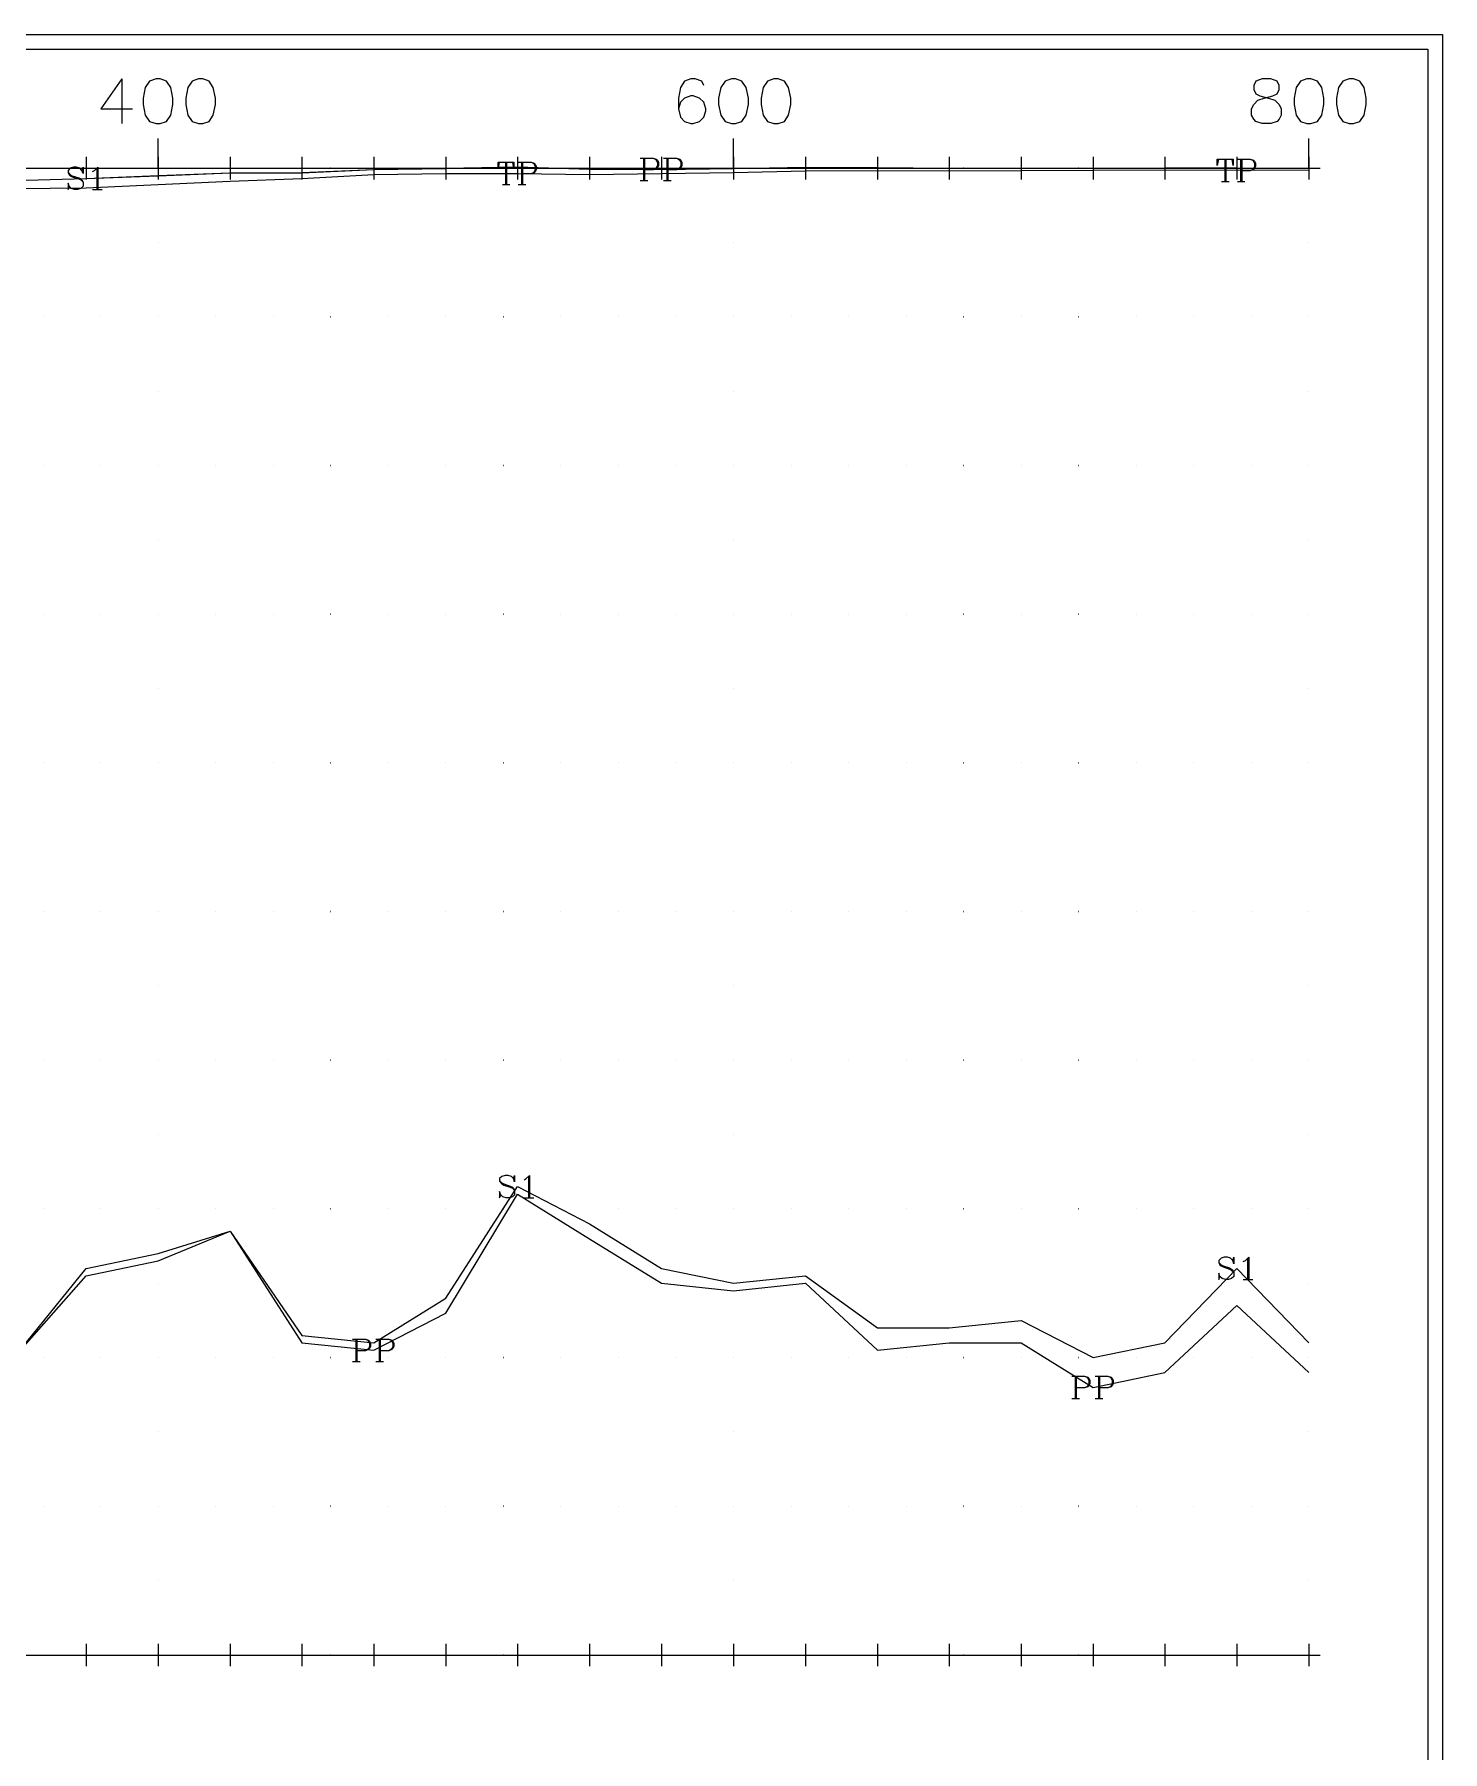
# Model space of a CAD drawing. Extents: x 10 to 200, y 0 to 250.
# Drawn here: x 105.3 to 200, y 134.5 to 250 of the extents above; entities that cross this region are included whole.
import ezdxf

# ---------------------------------------------------------------- set-up
doc = ezdxf.new("R2010")
doc.units = 0
doc.linetypes.add('1', pattern=[0])
for name, color, linetype in [('1', 7, '1'), ('2', 7, '1'), ('3', 7, '1')]:
    doc.layers.add(name, color=color, linetype=linetype)

msp = doc.modelspace()

# ---------------------------------------------------------------- linework, layer by layer
at = {"layer": '1'}
for p, q in [((111.15, 247), (111.15, 244)), ((113.58, 241), (113.58, 243)), ((152.29, 241), (152.29, 243)), ((191, 241), (191, 243)), ((108.74, 241.76), (108.74, 240.24)), ((113.58, 241.76), (113.58, 240.24)), ((118.42, 241.76), (118.42, 240.24)), ((123.26, 241.76), (123.26, 240.24)), ((128.1, 241.76), (128.1, 240.24)), ((132.94, 241.76), (132.94, 240.24)), ((136.95, 241.4), (136.95, 239.9)), ((137.02, 241.4), (137.02, 239.9)), ((137.77, 241.76), (137.77, 240.24)), ((138.02, 241.4), (138.02, 239.9)), ((138.1, 241.4), (138.1, 239.9)), ((142.61, 241.76), (142.61, 240.24)), ((146.24, 241.67), (146.24, 240.17)), ((146.31, 241.67), (146.31, 240.17)), ((147.45, 241.76), (147.45, 240.24)), ((147.81, 241.67), (147.81, 240.17)), ((147.88, 241.67), (147.88, 240.17)), ((152.29, 241.76), (152.29, 240.24)), ((157.13, 241.76), (157.13, 240.24)), ((161.97, 241.76), (161.97, 240.24)), ((166.81, 241.76), (166.81, 240.24)), ((171.65, 241.76), (171.65, 240.24)), ((176.48, 241.76), (176.48, 240.24)), ((181.32, 241.76), (181.32, 240.24)), ((185.34, 241.61), (185.34, 240.11)), ((185.41, 241.61), (185.41, 240.11)), ((186.16, 241.76), (186.16, 240.24)), ((186.41, 241.61), (186.41, 240.11)), ((186.48, 241.61), (186.48, 240.11)), ((191, 241.76), (191, 240.24)), ((107.98, 241), (109.5, 241)), ((109.46, 240.99), (109.46, 239.56)), ((112.82, 241), (114.34, 241)), ((117.66, 241), (119.18, 241)), ((122.5, 241), (124.02, 241)), ((127.33, 241), (128.86, 241)), ((132.17, 241), (133.7, 241)), ((137.01, 241), (138.54, 241)), ((141.85, 241), (143.37, 241)), ((146.69, 241), (148.21, 241)), ((151.53, 241), (153.05, 241)), ((156.37, 241), (157.89, 241)), ((161.21, 241), (162.73, 241)), ((166.04, 241), (167.57, 241)), ((170.88, 241), (172.41, 241)), ((175.72, 241), (177.25, 241)), ((180.56, 241), (182.08, 241)), ((185.4, 241), (186.92, 241)), ((190.24, 241), (191.76, 241)), ((109.17, 239.56), (109.81, 239.56)), ((136.74, 239.9), (137.24, 239.9)), ((137.81, 239.9), (138.31, 239.9)), ((146.02, 240.17), (146.52, 240.17)), ((147.59, 240.17), (148.09, 240.17)), ((185.13, 240.11), (185.63, 240.11)), ((186.2, 240.11), (186.7, 240.11)), ((138.49, 173.18), (138.49, 171.75)), ((138.2, 171.75), (138.85, 171.75)), ((186.88, 167.68), (186.88, 166.25)), ((186.59, 166.25), (187.23, 166.25)), ((126.88, 162.25), (126.88, 160.75)), ((126.95, 162.25), (126.95, 160.75)), ((128.45, 162.25), (128.45, 160.75)), ((128.53, 162.25), (128.53, 160.75)), ((126.67, 160.75), (127.17, 160.75)), ((128.24, 160.75), (128.74, 160.75)), ((175.27, 159.75), (175.27, 158.25)), ((175.34, 159.75), (175.34, 158.25)), ((176.84, 159.75), (176.84, 158.25)), ((176.91, 159.75), (176.91, 158.25)), ((175.06, 158.25), (175.56, 158.25)), ((176.63, 158.25), (177.13, 158.25)), ((107.98, 141), (109.5, 141)), ((108.74, 141.76), (108.74, 140.24)), ((112.82, 141), (114.34, 141)), ((113.58, 141.76), (113.58, 140.24)), ((117.66, 141), (119.18, 141)), ((118.42, 141.76), (118.42, 140.24)), ((122.5, 141), (124.02, 141)), ((123.26, 141.76), (123.26, 140.24)), ((127.33, 141), (128.86, 141)), ((128.1, 141.76), (128.1, 140.24)), ((132.17, 141), (133.7, 141)), ((132.94, 141.76), (132.94, 140.24)), ((137.01, 141), (138.54, 141)), ((137.77, 141.76), (137.77, 140.24)), ((141.85, 141), (143.37, 141)), ((142.61, 141.76), (142.61, 140.24)), ((146.69, 141), (148.21, 141)), ((147.45, 141.76), (147.45, 140.24)), ((151.53, 141), (153.05, 141)), ((152.29, 141.76), (152.29, 140.24)), ((156.37, 141), (157.89, 141)), ((157.13, 141.76), (157.13, 140.24)), ((161.21, 141), (162.73, 141)), ((161.97, 141.76), (161.97, 140.24)), ((166.04, 141), (167.57, 141)), ((166.81, 141.76), (166.81, 140.24)), ((170.88, 141), (172.41, 141)), ((171.65, 141.76), (171.65, 140.24)), ((175.72, 141), (177.25, 141)), ((176.48, 141.76), (176.48, 140.24)), ((180.56, 141), (182.08, 141)), ((181.32, 141.76), (181.32, 140.24)), ((185.4, 141), (186.92, 141)), ((186.16, 141.76), (186.16, 140.24)), ((190.24, 141), (191.76, 141)), ((191, 141.76), (191, 140.24))]:
    msp.add_line(p, q, dxfattribs=at)
for points in [[(111.15, 247), (109.72, 245), (111.87, 245)], [(113.44, 247), (113.01, 246.86), (112.72, 246.43), (112.58, 245.71), (112.58, 245.29), (112.72, 244.57), (113.01, 244.14), (113.44, 244), (113.72, 244), (114.15, 244.14), (114.44, 244.57), (114.58, 245.29), (114.58, 245.71), (114.44, 246.43), (114.15, 246.86), (113.72, 247), (113.44, 247)], [(116.29, 247), (115.87, 246.86), (115.58, 246.43), (115.44, 245.71), (115.44, 245.29), (115.58, 244.57), (115.87, 244.14), (116.29, 244), (116.58, 244), (117.01, 244.14), (117.29, 244.57), (117.44, 245.29), (117.44, 245.71), (117.29, 246.43), (117.01, 246.86), (116.58, 247), (116.29, 247)], [(150.29, 246.57), (150.15, 246.86), (149.72, 247), (149.43, 247), (149, 246.86), (148.72, 246.43), (148.58, 245.71), (148.58, 245), (148.72, 244.43), (149, 244.14), (149.43, 244), (149.58, 244), (150, 244.14), (150.29, 244.43), (150.43, 244.86), (150.43, 245), (150.29, 245.43), (150, 245.71), (149.58, 245.86), (149.43, 245.86), (149, 245.71), (148.72, 245.43), (148.58, 245)], [(152.15, 247), (151.72, 246.86), (151.43, 246.43), (151.29, 245.71), (151.29, 245.29), (151.43, 244.57), (151.72, 244.14), (152.15, 244), (152.43, 244), (152.86, 244.14), (153.15, 244.57), (153.29, 245.29), (153.29, 245.71), (153.15, 246.43), (152.86, 246.86), (152.43, 247), (152.15, 247)], [(155, 247), (154.58, 246.86), (154.29, 246.43), (154.15, 245.71), (154.15, 245.29), (154.29, 244.57), (154.58, 244.14), (155, 244), (155.29, 244), (155.72, 244.14), (156, 244.57), (156.15, 245.29), (156.15, 245.71), (156, 246.43), (155.72, 246.86), (155.29, 247), (155, 247)], [(187.86, 247), (187.43, 246.86), (187.29, 246.57), (187.29, 246.29), (187.43, 246), (187.71, 245.86), (188.29, 245.71), (188.71, 245.57), (189, 245.29), (189.14, 245), (189.14, 244.57), (189, 244.29), (188.86, 244.14), (188.43, 244), (187.86, 244), (187.43, 244.14), (187.29, 244.29), (187.14, 244.57), (187.14, 245), (187.29, 245.29), (187.57, 245.57), (188, 245.71), (188.57, 245.86), (188.86, 246), (189, 246.29), (189, 246.57), (188.86, 246.86), (188.43, 247), (187.86, 247)], [(190.86, 247), (190.43, 246.86), (190.14, 246.43), (190, 245.71), (190, 245.29), (190.14, 244.57), (190.43, 244.14), (190.86, 244), (191.14, 244), (191.57, 244.14), (191.86, 244.57), (192, 245.29), (192, 245.71), (191.86, 246.43), (191.57, 246.86), (191.14, 247), (190.86, 247)], [(193.71, 247), (193.29, 246.86), (193, 246.43), (192.86, 245.71), (192.86, 245.29), (193, 244.57), (193.29, 244.14), (193.71, 244), (194, 244), (194.43, 244.14), (194.71, 244.57), (194.86, 245.29), (194.86, 245.71), (194.71, 246.43), (194.43, 246.86), (194, 247), (193.71, 247)], [(136.52, 241.4), (136.45, 240.98), (136.45, 241.4), (137.52, 241.4), (137.52, 240.98), (137.45, 241.4)], [(137.81, 241.4), (138.67, 241.4), (138.88, 241.33), (138.95, 241.26), (139.02, 241.12), (139.02, 240.9), (138.95, 240.76), (138.88, 240.69), (138.67, 240.62), (138.1, 240.62)], [(138.67, 241.4), (138.81, 241.33), (138.88, 241.26), (138.95, 241.12), (138.95, 240.9), (138.88, 240.76), (138.81, 240.69), (138.67, 240.62)], [(146.02, 241.67), (146.88, 241.67), (147.09, 241.6), (147.17, 241.53), (147.24, 241.38), (147.24, 241.17), (147.17, 241.03), (147.09, 240.95), (146.88, 240.88), (146.31, 240.88)], [(146.88, 241.67), (147.02, 241.6), (147.09, 241.53), (147.17, 241.38), (147.17, 241.17), (147.09, 241.03), (147.02, 240.95), (146.88, 240.88)], [(147.59, 241.67), (148.45, 241.67), (148.67, 241.6), (148.74, 241.53), (148.81, 241.38), (148.81, 241.17), (148.74, 241.03), (148.67, 240.95), (148.45, 240.88), (147.88, 240.88)], [(148.45, 241.67), (148.59, 241.6), (148.67, 241.53), (148.74, 241.38), (148.74, 241.17), (148.67, 241.03), (148.59, 240.95), (148.45, 240.88)], [(184.91, 241.61), (184.84, 241.18), (184.84, 241.61), (185.91, 241.61), (185.91, 241.18), (185.84, 241.61)], [(186.2, 241.61), (187.05, 241.61), (187.27, 241.54), (187.34, 241.47), (187.41, 241.32), (187.41, 241.11), (187.34, 240.97), (187.27, 240.9), (187.05, 240.82), (186.48, 240.82)], [(187.05, 241.61), (187.2, 241.54), (187.27, 241.47), (187.34, 241.32), (187.34, 241.11), (187.27, 240.97), (187.2, 240.9), (187.05, 240.82)], [(103.9, 240.17), (108.74, 240.31), (113.58, 240.5), (118.42, 240.69), (123.26, 240.7), (128.1, 240.92), (132.94, 240.99), (137.77, 241.09), (142.61, 240.94), (147.45, 240.93), (152.29, 240.98), (157.13, 241.06), (161.97, 241.04), (166.81, 241), (171.65, 241.03), (176.48, 241), (181.32, 241.02), (186.16, 241.02), (191, 241)], [(103.9, 240.17), (108.74, 240.3), (113.58, 240.49), (118.42, 240.69), (123.26, 240.69), (128.1, 240.91), (132.94, 240.98), (137.77, 241.08), (142.61, 240.93), (147.45, 240.92), (152.29, 240.98), (157.13, 241.05), (161.97, 241.03), (166.81, 240.99), (171.65, 241.02), (176.48, 240.99), (181.32, 241.01), (186.16, 241.01), (191, 240.99)], [(103.9, 241), (108.74, 241), (113.58, 241), (118.42, 241), (123.26, 241), (128.1, 241), (132.94, 241), (137.77, 241), (142.61, 241), (147.45, 241), (152.29, 241), (157.13, 241), (161.97, 241), (166.81, 241), (171.65, 241), (176.48, 241), (181.32, 241), (186.16, 241), (191, 241)], [(103.9, 239.63), (108.74, 239.67), (113.58, 239.91), (118.42, 240.12), (123.26, 240.31), (128.1, 240.58), (132.94, 240.63), (137.77, 240.65), (142.61, 240.57), (147.45, 240.63), (152.29, 240.71), (157.13, 240.81), (161.97, 240.84), (166.81, 240.81), (171.65, 240.85), (176.48, 240.86), (181.32, 240.88), (186.16, 240.86), (191, 240.88)], [(108.46, 240.85), (108.53, 241.06), (108.53, 240.64), (108.46, 240.85), (108.31, 240.99), (108.1, 241.06), (107.88, 241.06), (107.67, 240.99), (107.53, 240.85), (107.53, 240.71), (107.6, 240.56), (107.67, 240.49), (107.81, 240.42), (108.24, 240.28), (108.38, 240.21), (108.53, 240.06)], [(107.53, 240.71), (107.67, 240.56), (107.81, 240.49), (108.24, 240.35), (108.38, 240.28), (108.46, 240.21), (108.53, 240.06), (108.53, 239.78), (108.38, 239.64), (108.17, 239.56), (107.96, 239.56), (107.74, 239.64), (107.6, 239.78), (107.53, 239.99), (107.53, 239.56), (107.6, 239.78)], [(109.17, 240.78), (109.31, 240.85), (109.53, 241.06), (109.53, 239.56)], [(137.49, 173.04), (137.56, 173.25), (137.56, 172.82), (137.49, 173.04), (137.35, 173.18), (137.13, 173.25), (136.92, 173.25), (136.7, 173.18), (136.56, 173.04), (136.56, 172.89), (136.63, 172.75), (136.7, 172.68), (136.85, 172.61), (137.27, 172.46), (137.42, 172.39), (137.56, 172.25)], [(138.2, 172.96), (138.35, 173.04), (138.56, 173.25), (138.56, 171.75)], [(103.9, 161), (108.74, 167), (113.58, 168), (118.42, 169.5), (123.26, 162.5), (128.1, 162), (132.94, 165), (137.77, 172.5), (142.61, 170), (147.45, 167), (152.29, 166), (157.13, 166.5), (161.97, 163), (166.81, 163), (171.65, 163.5), (176.48, 161), (181.32, 162), (186.16, 167), (191, 162)], [(136.56, 172.89), (136.7, 172.75), (136.85, 172.68), (137.27, 172.54), (137.42, 172.46), (137.49, 172.39), (137.56, 172.25), (137.56, 171.96), (137.42, 171.82), (137.2, 171.75), (136.99, 171.75), (136.77, 171.82), (136.63, 171.96), (136.56, 172.18), (136.56, 171.75), (136.63, 171.96)], [(103.9, 161), (108.74, 166.5), (113.58, 167.5), (118.42, 169.5), (123.26, 162), (128.1, 161.5), (132.94, 164), (137.77, 172), (142.61, 169), (147.45, 166), (152.29, 165.5), (157.13, 166), (161.97, 161.5), (166.81, 162), (171.65, 162), (176.48, 159), (181.32, 160), (186.16, 164.5), (191, 160)], [(185.88, 167.54), (185.95, 167.75), (185.95, 167.32), (185.88, 167.54), (185.73, 167.68), (185.52, 167.75), (185.3, 167.75), (185.09, 167.68), (184.95, 167.54), (184.95, 167.39), (185.02, 167.25), (185.09, 167.18), (185.23, 167.11), (185.66, 166.96), (185.8, 166.89), (185.95, 166.75)], [(186.59, 167.46), (186.73, 167.54), (186.95, 167.75), (186.95, 166.25)], [(184.95, 167.39), (185.09, 167.25), (185.23, 167.18), (185.66, 167.04), (185.8, 166.96), (185.88, 166.89), (185.95, 166.75), (185.95, 166.46), (185.8, 166.32), (185.59, 166.25), (185.38, 166.25), (185.16, 166.32), (185.02, 166.46), (184.95, 166.68), (184.95, 166.25), (185.02, 166.46)], [(126.67, 162.25), (127.53, 162.25), (127.74, 162.18), (127.81, 162.11), (127.88, 161.96), (127.88, 161.75), (127.81, 161.61), (127.74, 161.54), (127.53, 161.46), (126.95, 161.46)], [(127.53, 162.25), (127.67, 162.18), (127.74, 162.11), (127.81, 161.96), (127.81, 161.75), (127.74, 161.61), (127.67, 161.54), (127.53, 161.46)], [(128.24, 162.25), (129.1, 162.25), (129.31, 162.18), (129.38, 162.11), (129.45, 161.96), (129.45, 161.75), (129.38, 161.61), (129.31, 161.54), (129.1, 161.46), (128.53, 161.46)], [(129.1, 162.25), (129.24, 162.18), (129.31, 162.11), (129.38, 161.96), (129.38, 161.75), (129.31, 161.61), (129.24, 161.54), (129.1, 161.46)], [(175.06, 159.75), (175.91, 159.75), (176.13, 159.68), (176.2, 159.61), (176.27, 159.46), (176.27, 159.25), (176.2, 159.11), (176.13, 159.04), (175.91, 158.96), (175.34, 158.96)], [(175.91, 159.75), (176.06, 159.68), (176.13, 159.61), (176.2, 159.46), (176.2, 159.25), (176.13, 159.11), (176.06, 159.04), (175.91, 158.96)], [(176.63, 159.75), (177.48, 159.75), (177.7, 159.68), (177.77, 159.61), (177.84, 159.46), (177.84, 159.25), (177.77, 159.11), (177.7, 159.04), (177.48, 158.96), (176.91, 158.96)], [(177.48, 159.75), (177.63, 159.68), (177.7, 159.61), (177.77, 159.46), (177.77, 159.25), (177.7, 159.11), (177.63, 159.04), (177.48, 158.96)], [(103.9, 141), (108.74, 141), (113.58, 141), (118.42, 141), (123.26, 141), (128.1, 141), (132.94, 141), (137.77, 141), (142.61, 141), (147.45, 141), (152.29, 141), (157.13, 141), (161.97, 141), (166.81, 141), (171.65, 141), (176.48, 141), (181.32, 141), (186.16, 141), (191, 141)]]:
    msp.add_lwpolyline(points, dxfattribs=at)
at = {"layer": '2'}
for points in [[(11, 1), (11, 249), (199, 249), (199, 1), (11, 1)], [(105.84, 241), (105.84, 241), (105.84, 241), (105.84, 241), (105.84, 241)], [(109.71, 241), (109.71, 241), (109.71, 241), (109.71, 241), (109.71, 241)], [(113.58, 241), (113.58, 241), (113.58, 241), (113.58, 241), (113.58, 241)], [(113.58, 241), (113.58, 241), (113.58, 241), (113.58, 241), (113.58, 241)], [(117.45, 241), (117.45, 241), (117.45, 241), (117.45, 241), (117.45, 241)], [(121.32, 241), (121.32, 241), (121.32, 241), (121.32, 241), (121.32, 241)], [(125.2, 241), (125.19, 241), (125.19, 241), (125.2, 241), (125.2, 241)], [(129.07, 241), (129.06, 241), (129.06, 241), (129.07, 241), (129.07, 241)], [(132.94, 241), (132.93, 241), (132.93, 241), (132.94, 241), (132.94, 241)], [(136.81, 241), (136.8, 241), (136.8, 241), (136.81, 241), (136.81, 241)], [(140.68, 241), (140.68, 241), (140.68, 241), (140.68, 241), (140.68, 241)], [(144.55, 241), (144.55, 241), (144.55, 241), (144.55, 241), (144.55, 241)], [(148.42, 241), (148.42, 241), (148.42, 241), (148.42, 241), (148.42, 241)], [(152.29, 241), (152.29, 241), (152.29, 241), (152.29, 241), (152.29, 241)], [(152.29, 241), (152.29, 241), (152.29, 241), (152.29, 241), (152.29, 241)], [(156.16, 241), (156.16, 241), (156.16, 241), (156.16, 241), (156.16, 241)], [(160.03, 241), (160.03, 241), (160.03, 241), (160.03, 241), (160.03, 241)], [(163.9, 241), (163.9, 241), (163.9, 241), (163.9, 241), (163.9, 241)], [(167.78, 241), (167.77, 241), (167.77, 241), (167.78, 241), (167.78, 241)], [(171.65, 241), (171.64, 241), (171.64, 241), (171.65, 241), (171.65, 241)], [(175.52, 241), (175.51, 241), (175.51, 241), (175.52, 241), (175.52, 241)], [(179.39, 241), (179.39, 241), (179.39, 241), (179.39, 241), (179.39, 241)], [(183.26, 241), (183.26, 241), (183.26, 241), (183.26, 241), (183.26, 241)], [(187.13, 241), (187.13, 241), (187.13, 241), (187.13, 241), (187.13, 241)], [(191, 241), (191, 241), (191, 241), (191, 241), (191, 241)], [(191, 241), (191, 241), (191, 241), (191, 241), (191, 241)], [(113.58, 236), (113.58, 236), (113.58, 236), (113.58, 236), (113.58, 236)], [(152.29, 236), (152.29, 236), (152.29, 236), (152.29, 236), (152.29, 236)], [(191, 236), (191, 236), (191, 236), (191, 236), (191, 236)], [(105.84, 231), (105.84, 231), (105.84, 231), (105.84, 231), (105.84, 231)], [(109.71, 231), (109.71, 231), (109.71, 231), (109.71, 231), (109.71, 231)], [(113.58, 231), (113.58, 231), (113.58, 231), (113.58, 231), (113.58, 231)], [(113.58, 231), (113.58, 231), (113.58, 231), (113.58, 231), (113.58, 231)], [(117.45, 231), (117.45, 231), (117.45, 231), (117.45, 231), (117.45, 231)], [(121.32, 231), (121.32, 231), (121.32, 231), (121.32, 231), (121.32, 231)], [(125.2, 231), (125.19, 231), (125.19, 231), (125.2, 231), (125.2, 231)], [(129.07, 231), (129.06, 231), (129.06, 231), (129.07, 231), (129.07, 231)], [(132.94, 231), (132.93, 231), (132.93, 231), (132.94, 231), (132.94, 231)], [(136.81, 231), (136.8, 231), (136.8, 231), (136.81, 231), (136.81, 231)], [(140.68, 231), (140.68, 231), (140.68, 231), (140.68, 231), (140.68, 231)], [(144.55, 231), (144.55, 231), (144.55, 231), (144.55, 231), (144.55, 231)], [(148.42, 231), (148.42, 231), (148.42, 231), (148.42, 231), (148.42, 231)], [(152.29, 231), (152.29, 231), (152.29, 231), (152.29, 231), (152.29, 231)], [(152.29, 231), (152.29, 231), (152.29, 231), (152.29, 231), (152.29, 231)], [(156.16, 231), (156.16, 231), (156.16, 231), (156.16, 231), (156.16, 231)], [(160.03, 231), (160.03, 231), (160.03, 231), (160.03, 231), (160.03, 231)], [(163.9, 231), (163.9, 231), (163.9, 231), (163.9, 231), (163.9, 231)], [(167.78, 231), (167.77, 231), (167.77, 231), (167.78, 231), (167.78, 231)], [(171.65, 231), (171.64, 231), (171.64, 231), (171.65, 231), (171.65, 231)], [(175.52, 231), (175.51, 231), (175.51, 231), (175.52, 231), (175.52, 231)], [(179.39, 231), (179.39, 231), (179.39, 231), (179.39, 231), (179.39, 231)], [(183.26, 231), (183.26, 231), (183.26, 231), (183.26, 231), (183.26, 231)], [(187.13, 231), (187.13, 231), (187.13, 231), (187.13, 231), (187.13, 231)], [(191, 231), (191, 231), (191, 231), (191, 231), (191, 231)], [(191, 231), (191, 231), (191, 231), (191, 231), (191, 231)], [(113.58, 226), (113.58, 226), (113.58, 226), (113.58, 226), (113.58, 226)], [(152.29, 226), (152.29, 226), (152.29, 226), (152.29, 226), (152.29, 226)], [(191, 226), (191, 226), (191, 226), (191, 226), (191, 226)], [(105.84, 221), (105.84, 221), (105.84, 221), (105.84, 221), (105.84, 221)], [(109.71, 221), (109.71, 221), (109.71, 221), (109.71, 221), (109.71, 221)], [(113.58, 221), (113.58, 221), (113.58, 221), (113.58, 221), (113.58, 221)], [(113.58, 221), (113.58, 221), (113.58, 221), (113.58, 221), (113.58, 221)], [(117.45, 221), (117.45, 221), (117.45, 221), (117.45, 221), (117.45, 221)], [(121.32, 221), (121.32, 221), (121.32, 221), (121.32, 221), (121.32, 221)], [(125.2, 221), (125.19, 221), (125.19, 221), (125.2, 221), (125.2, 221)], [(129.07, 221), (129.06, 221), (129.06, 221), (129.07, 221), (129.07, 221)], [(132.94, 221), (132.93, 221), (132.93, 221), (132.94, 221), (132.94, 221)], [(136.81, 221), (136.8, 221), (136.8, 221), (136.81, 221), (136.81, 221)], [(140.68, 221), (140.68, 221), (140.68, 221), (140.68, 221), (140.68, 221)], [(144.55, 221), (144.55, 221), (144.55, 221), (144.55, 221), (144.55, 221)], [(148.42, 221), (148.42, 221), (148.42, 221), (148.42, 221), (148.42, 221)], [(152.29, 221), (152.29, 221), (152.29, 221), (152.29, 221), (152.29, 221)], [(152.29, 221), (152.29, 221), (152.29, 221), (152.29, 221), (152.29, 221)], [(156.16, 221), (156.16, 221), (156.16, 221), (156.16, 221), (156.16, 221)], [(160.03, 221), (160.03, 221), (160.03, 221), (160.03, 221), (160.03, 221)], [(163.9, 221), (163.9, 221), (163.9, 221), (163.9, 221), (163.9, 221)], [(167.78, 221), (167.77, 221), (167.77, 221), (167.78, 221), (167.78, 221)], [(171.65, 221), (171.64, 221), (171.64, 221), (171.65, 221), (171.65, 221)], [(175.52, 221), (175.51, 221), (175.51, 221), (175.52, 221), (175.52, 221)], [(179.39, 221), (179.39, 221), (179.39, 221), (179.39, 221), (179.39, 221)], [(183.26, 221), (183.26, 221), (183.26, 221), (183.26, 221), (183.26, 221)], [(187.13, 221), (187.13, 221), (187.13, 221), (187.13, 221), (187.13, 221)], [(191, 221), (191, 221), (191, 221), (191, 221), (191, 221)], [(191, 221), (191, 221), (191, 221), (191, 221), (191, 221)], [(113.58, 216), (113.58, 216), (113.58, 216), (113.58, 216), (113.58, 216)], [(152.29, 216), (152.29, 216), (152.29, 216), (152.29, 216), (152.29, 216)], [(191, 216), (191, 216), (191, 216), (191, 216), (191, 216)], [(105.84, 211), (105.84, 211), (105.84, 211), (105.84, 211), (105.84, 211)], [(109.71, 211), (109.71, 211), (109.71, 211), (109.71, 211), (109.71, 211)], [(113.58, 211), (113.58, 211), (113.58, 211), (113.58, 211), (113.58, 211)], [(113.58, 211), (113.58, 211), (113.58, 211), (113.58, 211), (113.58, 211)], [(117.45, 211), (117.45, 211), (117.45, 211), (117.45, 211), (117.45, 211)], [(121.32, 211), (121.32, 211), (121.32, 211), (121.32, 211), (121.32, 211)], [(125.2, 211), (125.19, 211), (125.19, 211), (125.2, 211), (125.2, 211)], [(129.07, 211), (129.06, 211), (129.06, 211), (129.07, 211), (129.07, 211)], [(132.94, 211), (132.93, 211), (132.93, 211), (132.94, 211), (132.94, 211)], [(136.81, 211), (136.8, 211), (136.8, 211), (136.81, 211), (136.81, 211)], [(140.68, 211), (140.68, 211), (140.68, 211), (140.68, 211), (140.68, 211)], [(144.55, 211), (144.55, 211), (144.55, 211), (144.55, 211), (144.55, 211)], [(148.42, 211), (148.42, 211), (148.42, 211), (148.42, 211), (148.42, 211)], [(152.29, 211), (152.29, 211), (152.29, 211), (152.29, 211), (152.29, 211)], [(152.29, 211), (152.29, 211), (152.29, 211), (152.29, 211), (152.29, 211)], [(156.16, 211), (156.16, 211), (156.16, 211), (156.16, 211), (156.16, 211)], [(160.03, 211), (160.03, 211), (160.03, 211), (160.03, 211), (160.03, 211)], [(163.9, 211), (163.9, 211), (163.9, 211), (163.9, 211), (163.9, 211)], [(167.78, 211), (167.77, 211), (167.77, 211), (167.78, 211), (167.78, 211)], [(171.65, 211), (171.64, 211), (171.64, 211), (171.65, 211), (171.65, 211)], [(175.52, 211), (175.51, 211), (175.51, 211), (175.52, 211), (175.52, 211)], [(179.39, 211), (179.39, 211), (179.39, 211), (179.39, 211), (179.39, 211)], [(183.26, 211), (183.26, 211), (183.26, 211), (183.26, 211), (183.26, 211)], [(187.13, 211), (187.13, 211), (187.13, 211), (187.13, 211), (187.13, 211)], [(191, 211), (191, 211), (191, 211), (191, 211), (191, 211)], [(191, 211), (191, 211), (191, 211), (191, 211), (191, 211)], [(113.58, 206), (113.58, 206), (113.58, 206), (113.58, 206), (113.58, 206)], [(152.29, 206), (152.29, 206), (152.29, 206), (152.29, 206), (152.29, 206)], [(191, 206), (191, 206), (191, 206), (191, 206), (191, 206)], [(105.84, 201), (105.84, 201), (105.84, 201), (105.84, 201), (105.84, 201)], [(109.71, 201), (109.71, 201), (109.71, 201), (109.71, 201), (109.71, 201)], [(113.58, 201), (113.58, 201), (113.58, 201), (113.58, 201), (113.58, 201)], [(113.58, 201), (113.58, 201), (113.58, 201), (113.58, 201), (113.58, 201)], [(117.45, 201), (117.45, 201), (117.45, 201), (117.45, 201), (117.45, 201)], [(121.32, 201), (121.32, 201), (121.32, 201), (121.32, 201), (121.32, 201)], [(125.2, 201), (125.19, 201), (125.19, 201), (125.2, 201), (125.2, 201)], [(129.07, 201), (129.06, 201), (129.06, 201), (129.07, 201), (129.07, 201)], [(132.94, 201), (132.93, 201), (132.93, 201), (132.94, 201), (132.94, 201)], [(136.81, 201), (136.8, 201), (136.8, 201), (136.81, 201), (136.81, 201)], [(140.68, 201), (140.68, 201), (140.68, 201), (140.68, 201), (140.68, 201)], [(144.55, 201), (144.55, 201), (144.55, 201), (144.55, 201), (144.55, 201)], [(148.42, 201), (148.42, 201), (148.42, 201), (148.42, 201), (148.42, 201)], [(152.29, 201), (152.29, 201), (152.29, 201), (152.29, 201), (152.29, 201)], [(152.29, 201), (152.29, 201), (152.29, 201), (152.29, 201), (152.29, 201)], [(156.16, 201), (156.16, 201), (156.16, 201), (156.16, 201), (156.16, 201)], [(160.03, 201), (160.03, 201), (160.03, 201), (160.03, 201), (160.03, 201)], [(163.9, 201), (163.9, 201), (163.9, 201), (163.9, 201), (163.9, 201)], [(167.78, 201), (167.77, 201), (167.77, 201), (167.78, 201), (167.78, 201)], [(171.65, 201), (171.64, 201), (171.64, 201), (171.65, 201), (171.65, 201)], [(175.52, 201), (175.51, 201), (175.51, 201), (175.52, 201), (175.52, 201)], [(179.39, 201), (179.39, 201), (179.39, 201), (179.39, 201), (179.39, 201)], [(183.26, 201), (183.26, 201), (183.26, 201), (183.26, 201), (183.26, 201)], [(187.13, 201), (187.13, 201), (187.13, 201), (187.13, 201), (187.13, 201)], [(191, 201), (191, 201), (191, 201), (191, 201), (191, 201)], [(191, 201), (191, 201), (191, 201), (191, 201), (191, 201)], [(105.84, 191), (105.84, 191), (105.84, 191), (105.84, 191), (105.84, 191)], [(109.71, 191), (109.71, 191), (109.71, 191), (109.71, 191), (109.71, 191)], [(113.58, 191), (113.58, 191), (113.58, 191), (113.58, 191), (113.58, 191)], [(113.58, 191), (113.58, 191), (113.58, 191), (113.58, 191), (113.58, 191)], [(117.45, 191), (117.45, 191), (117.45, 191), (117.45, 191), (117.45, 191)], [(121.32, 191), (121.32, 191), (121.32, 191), (121.32, 191), (121.32, 191)], [(125.2, 191), (125.19, 191), (125.19, 191), (125.2, 191), (125.2, 191)], [(129.07, 191), (129.06, 191), (129.06, 191), (129.07, 191), (129.07, 191)], [(132.94, 191), (132.93, 191), (132.93, 191), (132.94, 191), (132.94, 191)], [(136.81, 191), (136.8, 191), (136.8, 191), (136.81, 191), (136.81, 191)], [(140.68, 191), (140.68, 191), (140.68, 191), (140.68, 191), (140.68, 191)], [(144.55, 191), (144.55, 191), (144.55, 191), (144.55, 191), (144.55, 191)], [(148.42, 191), (148.42, 191), (148.42, 191), (148.42, 191), (148.42, 191)], [(152.29, 191), (152.29, 191), (152.29, 191), (152.29, 191), (152.29, 191)], [(152.29, 191), (152.29, 191), (152.29, 191), (152.29, 191), (152.29, 191)], [(156.16, 191), (156.16, 191), (156.16, 191), (156.16, 191), (156.16, 191)], [(160.03, 191), (160.03, 191), (160.03, 191), (160.03, 191), (160.03, 191)], [(163.9, 191), (163.9, 191), (163.9, 191), (163.9, 191), (163.9, 191)], [(167.78, 191), (167.77, 191), (167.77, 191), (167.78, 191), (167.78, 191)], [(171.65, 191), (171.64, 191), (171.64, 191), (171.65, 191), (171.65, 191)], [(175.52, 191), (175.51, 191), (175.51, 191), (175.52, 191), (175.52, 191)], [(179.39, 191), (179.39, 191), (179.39, 191), (179.39, 191), (179.39, 191)], [(183.26, 191), (183.26, 191), (183.26, 191), (183.26, 191), (183.26, 191)], [(187.13, 191), (187.13, 191), (187.13, 191), (187.13, 191), (187.13, 191)], [(191, 191), (191, 191), (191, 191), (191, 191), (191, 191)], [(191, 191), (191, 191), (191, 191), (191, 191), (191, 191)], [(113.58, 186), (113.58, 186), (113.58, 186), (113.58, 186), (113.58, 186)], [(152.29, 186), (152.29, 186), (152.29, 186), (152.29, 186), (152.29, 186)], [(191, 186), (191, 186), (191, 186), (191, 186), (191, 186)], [(105.84, 181), (105.84, 181), (105.84, 181), (105.84, 181), (105.84, 181)], [(109.71, 181), (109.71, 181), (109.71, 181), (109.71, 181), (109.71, 181)], [(113.58, 181), (113.58, 181), (113.58, 181), (113.58, 181), (113.58, 181)], [(113.58, 181), (113.58, 181), (113.58, 181), (113.58, 181), (113.58, 181)], [(117.45, 181), (117.45, 181), (117.45, 181), (117.45, 181), (117.45, 181)], [(121.32, 181), (121.32, 181), (121.32, 181), (121.32, 181), (121.32, 181)], [(125.2, 181), (125.19, 181), (125.19, 181), (125.2, 181), (125.2, 181)], [(129.07, 181), (129.06, 181), (129.06, 181), (129.07, 181), (129.07, 181)], [(132.94, 181), (132.93, 181), (132.93, 181), (132.94, 181), (132.94, 181)], [(136.81, 181), (136.8, 181), (136.8, 181), (136.81, 181), (136.81, 181)], [(140.68, 181), (140.68, 181), (140.68, 181), (140.68, 181), (140.68, 181)], [(144.55, 181), (144.55, 181), (144.55, 181), (144.55, 181), (144.55, 181)], [(148.42, 181), (148.42, 181), (148.42, 181), (148.42, 181), (148.42, 181)], [(152.29, 181), (152.29, 181), (152.29, 181), (152.29, 181), (152.29, 181)], [(152.29, 181), (152.29, 181), (152.29, 181), (152.29, 181), (152.29, 181)], [(156.16, 181), (156.16, 181), (156.16, 181), (156.16, 181), (156.16, 181)], [(160.03, 181), (160.03, 181), (160.03, 181), (160.03, 181), (160.03, 181)], [(163.9, 181), (163.9, 181), (163.9, 181), (163.9, 181), (163.9, 181)], [(167.78, 181), (167.77, 181), (167.77, 181), (167.78, 181), (167.78, 181)], [(171.65, 181), (171.64, 181), (171.64, 181), (171.65, 181), (171.65, 181)], [(175.52, 181), (175.51, 181), (175.51, 181), (175.52, 181), (175.52, 181)], [(179.39, 181), (179.39, 181), (179.39, 181), (179.39, 181), (179.39, 181)], [(183.26, 181), (183.26, 181), (183.26, 181), (183.26, 181), (183.26, 181)], [(187.13, 181), (187.13, 181), (187.13, 181), (187.13, 181), (187.13, 181)], [(191, 181), (191, 181), (191, 181), (191, 181), (191, 181)], [(191, 181), (191, 181), (191, 181), (191, 181), (191, 181)], [(113.58, 176), (113.58, 176), (113.58, 176), (113.58, 176), (113.58, 176)], [(152.29, 176), (152.29, 176), (152.29, 176), (152.29, 176), (152.29, 176)], [(191, 176), (191, 176), (191, 176), (191, 176), (191, 176)], [(105.84, 171), (105.84, 171), (105.84, 171), (105.84, 171), (105.84, 171)], [(109.71, 171), (109.71, 171), (109.71, 171), (109.71, 171), (109.71, 171)], [(113.58, 171), (113.58, 171), (113.58, 171), (113.58, 171), (113.58, 171)], [(113.58, 171), (113.58, 171), (113.58, 171), (113.58, 171), (113.58, 171)], [(117.45, 171), (117.45, 171), (117.45, 171), (117.45, 171), (117.45, 171)], [(121.32, 171), (121.32, 171), (121.32, 171), (121.32, 171), (121.32, 171)], [(125.2, 171), (125.19, 171), (125.19, 171), (125.2, 171), (125.2, 171)], [(129.07, 171), (129.06, 171), (129.06, 171), (129.07, 171), (129.07, 171)], [(132.94, 171), (132.93, 171), (132.93, 171), (132.94, 171), (132.94, 171)], [(136.81, 171), (136.8, 171), (136.8, 171), (136.81, 171), (136.81, 171)], [(140.68, 171), (140.68, 171), (140.68, 171), (140.68, 171), (140.68, 171)], [(144.55, 171), (144.55, 171), (144.55, 171), (144.55, 171), (144.55, 171)], [(148.42, 171), (148.42, 171), (148.42, 171), (148.42, 171), (148.42, 171)], [(152.29, 171), (152.29, 171), (152.29, 171), (152.29, 171), (152.29, 171)], [(152.29, 171), (152.29, 171), (152.29, 171), (152.29, 171), (152.29, 171)], [(156.16, 171), (156.16, 171), (156.16, 171), (156.16, 171), (156.16, 171)], [(160.03, 171), (160.03, 171), (160.03, 171), (160.03, 171), (160.03, 171)], [(163.9, 171), (163.9, 171), (163.9, 171), (163.9, 171), (163.9, 171)], [(167.78, 171), (167.77, 171), (167.77, 171), (167.78, 171), (167.78, 171)], [(171.65, 171), (171.64, 171), (171.64, 171), (171.65, 171), (171.65, 171)], [(175.52, 171), (175.51, 171), (175.51, 171), (175.52, 171), (175.52, 171)], [(179.39, 171), (179.39, 171), (179.39, 171), (179.39, 171), (179.39, 171)], [(183.26, 171), (183.26, 171), (183.26, 171), (183.26, 171), (183.26, 171)], [(187.13, 171), (187.13, 171), (187.13, 171), (187.13, 171), (187.13, 171)], [(191, 171), (191, 171), (191, 171), (191, 171), (191, 171)], [(191, 171), (191, 171), (191, 171), (191, 171), (191, 171)], [(113.58, 166), (113.58, 166), (113.58, 166), (113.58, 166), (113.58, 166)], [(152.29, 166), (152.29, 166), (152.29, 166), (152.29, 166), (152.29, 166)], [(191, 166), (191, 166), (191, 166), (191, 166), (191, 166)], [(105.84, 161), (105.84, 161), (105.84, 161), (105.84, 161), (105.84, 161)], [(109.71, 161), (109.71, 161), (109.71, 161), (109.71, 161), (109.71, 161)], [(113.58, 161), (113.58, 161), (113.58, 161), (113.58, 161), (113.58, 161)], [(113.58, 161), (113.58, 161), (113.58, 161), (113.58, 161), (113.58, 161)], [(117.45, 161), (117.45, 161), (117.45, 161), (117.45, 161), (117.45, 161)], [(121.32, 161), (121.32, 161), (121.32, 161), (121.32, 161), (121.32, 161)], [(125.2, 161), (125.19, 161), (125.19, 161), (125.2, 161), (125.2, 161)], [(129.07, 161), (129.06, 161), (129.06, 161), (129.07, 161), (129.07, 161)], [(132.94, 161), (132.93, 161), (132.93, 161), (132.94, 161), (132.94, 161)], [(136.81, 161), (136.8, 161), (136.8, 161), (136.81, 161), (136.81, 161)], [(140.68, 161), (140.68, 161), (140.68, 161), (140.68, 161), (140.68, 161)], [(144.55, 161), (144.55, 161), (144.55, 161), (144.55, 161), (144.55, 161)], [(148.42, 161), (148.42, 161), (148.42, 161), (148.42, 161), (148.42, 161)], [(152.29, 161), (152.29, 161), (152.29, 161), (152.29, 161), (152.29, 161)], [(152.29, 161), (152.29, 161), (152.29, 161), (152.29, 161), (152.29, 161)], [(156.16, 161), (156.16, 161), (156.16, 161), (156.16, 161), (156.16, 161)], [(160.03, 161), (160.03, 161), (160.03, 161), (160.03, 161), (160.03, 161)], [(163.9, 161), (163.9, 161), (163.9, 161), (163.9, 161), (163.9, 161)], [(167.78, 161), (167.77, 161), (167.77, 161), (167.78, 161), (167.78, 161)], [(171.65, 161), (171.64, 161), (171.64, 161), (171.65, 161), (171.65, 161)], [(175.52, 161), (175.51, 161), (175.51, 161), (175.52, 161), (175.52, 161)], [(179.39, 161), (179.39, 161), (179.39, 161), (179.39, 161), (179.39, 161)], [(183.26, 161), (183.26, 161), (183.26, 161), (183.26, 161), (183.26, 161)], [(187.13, 161), (187.13, 161), (187.13, 161), (187.13, 161), (187.13, 161)], [(191, 161), (191, 161), (191, 161), (191, 161), (191, 161)], [(191, 161), (191, 161), (191, 161), (191, 161), (191, 161)], [(113.58, 156), (113.58, 156), (113.58, 156), (113.58, 156), (113.58, 156)], [(152.29, 156), (152.29, 156), (152.29, 156), (152.29, 156), (152.29, 156)], [(191, 156), (191, 156), (191, 156), (191, 156), (191, 156)], [(105.84, 151), (105.84, 151), (105.84, 151), (105.84, 151), (105.84, 151)], [(109.71, 151), (109.71, 151), (109.71, 151), (109.71, 151), (109.71, 151)], [(113.58, 151), (113.58, 151), (113.58, 151), (113.58, 151), (113.58, 151)], [(113.58, 151), (113.58, 151), (113.58, 151), (113.58, 151), (113.58, 151)], [(117.45, 151), (117.45, 151), (117.45, 151), (117.45, 151), (117.45, 151)], [(121.32, 151), (121.32, 151), (121.32, 151), (121.32, 151), (121.32, 151)], [(125.2, 151), (125.19, 151), (125.19, 151), (125.2, 151), (125.2, 151)], [(129.07, 151), (129.06, 151), (129.06, 151), (129.07, 151), (129.07, 151)], [(132.94, 151), (132.93, 151), (132.93, 151), (132.94, 151), (132.94, 151)], [(136.81, 151), (136.8, 151), (136.8, 151), (136.81, 151), (136.81, 151)], [(140.68, 151), (140.68, 151), (140.68, 151), (140.68, 151), (140.68, 151)], [(144.55, 151), (144.55, 151), (144.55, 151), (144.55, 151), (144.55, 151)], [(148.42, 151), (148.42, 151), (148.42, 151), (148.42, 151), (148.42, 151)], [(152.29, 151), (152.29, 151), (152.29, 151), (152.29, 151), (152.29, 151)], [(152.29, 151), (152.29, 151), (152.29, 151), (152.29, 151), (152.29, 151)], [(156.16, 151), (156.16, 151), (156.16, 151), (156.16, 151), (156.16, 151)], [(160.03, 151), (160.03, 151), (160.03, 151), (160.03, 151), (160.03, 151)], [(163.9, 151), (163.9, 151), (163.9, 151), (163.9, 151), (163.9, 151)], [(167.78, 151), (167.77, 151), (167.77, 151), (167.78, 151), (167.78, 151)], [(171.65, 151), (171.64, 151), (171.64, 151), (171.65, 151), (171.65, 151)], [(175.52, 151), (175.51, 151), (175.51, 151), (175.52, 151), (175.52, 151)], [(179.39, 151), (179.39, 151), (179.39, 151), (179.39, 151), (179.39, 151)], [(183.26, 151), (183.26, 151), (183.26, 151), (183.26, 151), (183.26, 151)], [(187.13, 151), (187.13, 151), (187.13, 151), (187.13, 151), (187.13, 151)], [(191, 151), (191, 151), (191, 151), (191, 151), (191, 151)], [(191, 151), (191, 151), (191, 151), (191, 151), (191, 151)], [(113.58, 146), (113.58, 146), (113.58, 146), (113.58, 146), (113.58, 146)], [(152.29, 146), (152.29, 146), (152.29, 146), (152.29, 146), (152.29, 146)], [(191, 146), (191, 146), (191, 146), (191, 146), (191, 146)], [(105.84, 141), (105.84, 141), (105.84, 141), (105.84, 141), (105.84, 141)], [(109.71, 141), (109.71, 141), (109.71, 141), (109.71, 141), (109.71, 141)], [(113.58, 141), (113.58, 141), (113.58, 141), (113.58, 141), (113.58, 141)], [(113.58, 141), (113.58, 141), (113.58, 141), (113.58, 141), (113.58, 141)], [(117.45, 141), (117.45, 141), (117.45, 141), (117.45, 141), (117.45, 141)], [(121.32, 141), (121.32, 141), (121.32, 141), (121.32, 141), (121.32, 141)], [(125.2, 141), (125.19, 141), (125.19, 141), (125.2, 141), (125.2, 141)], [(129.07, 141), (129.06, 141), (129.06, 141), (129.07, 141), (129.07, 141)], [(132.94, 141), (132.93, 141), (132.93, 141), (132.94, 141), (132.94, 141)], [(136.81, 141), (136.8, 141), (136.8, 141), (136.81, 141), (136.81, 141)], [(140.68, 141), (140.68, 141), (140.68, 141), (140.68, 141), (140.68, 141)], [(144.55, 141), (144.55, 141), (144.55, 141), (144.55, 141), (144.55, 141)], [(148.42, 141), (148.42, 141), (148.42, 141), (148.42, 141), (148.42, 141)], [(152.29, 141), (152.29, 141), (152.29, 141), (152.29, 141), (152.29, 141)], [(152.29, 141), (152.29, 141), (152.29, 141), (152.29, 141), (152.29, 141)], [(156.16, 141), (156.16, 141), (156.16, 141), (156.16, 141), (156.16, 141)], [(160.03, 141), (160.03, 141), (160.03, 141), (160.03, 141), (160.03, 141)], [(163.9, 141), (163.9, 141), (163.9, 141), (163.9, 141), (163.9, 141)], [(167.78, 141), (167.77, 141), (167.77, 141), (167.78, 141), (167.78, 141)], [(171.65, 141), (171.64, 141), (171.64, 141), (171.65, 141), (171.65, 141)], [(175.52, 141), (175.51, 141), (175.51, 141), (175.52, 141), (175.52, 141)], [(179.39, 141), (179.39, 141), (179.39, 141), (179.39, 141), (179.39, 141)], [(183.26, 141), (183.26, 141), (183.26, 141), (183.26, 141), (183.26, 141)], [(187.13, 141), (187.13, 141), (187.13, 141), (187.13, 141), (187.13, 141)], [(191, 141), (191, 141), (191, 141), (191, 141), (191, 141)], [(191, 141), (191, 141), (191, 141), (191, 141), (191, 141)]]:
    msp.add_lwpolyline(points, dxfattribs=at)
at = {"layer": '3'}
msp.add_lwpolyline([(10, 0), (10, 250), (200, 250), (200, 0), (10, 0)], dxfattribs=at)

doc.saveas('drawing.dxf')
